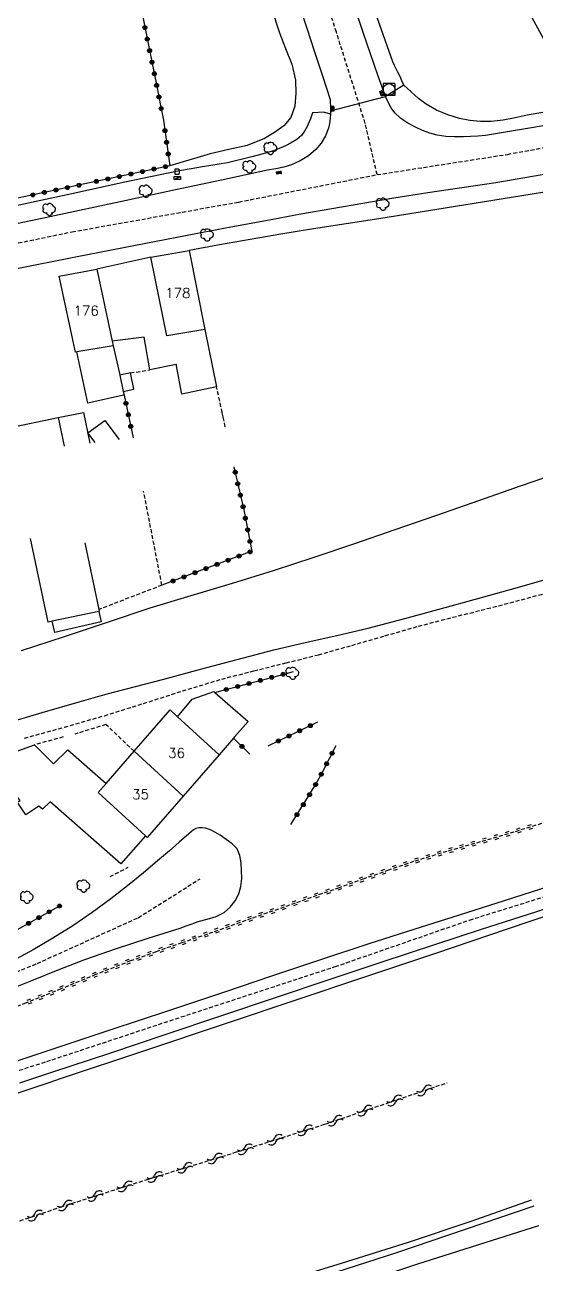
# Model space of a CAD drawing. Header units: millimetres. Extents: x 132999 to 134001, y 129000 to 130000.
# Drawn here: x 133211.4 to 133276.5, y 129652.9 to 129810.6 of the extents above; entities that cross this region are included whole.
import ezdxf
from ezdxf.enums import TextEntityAlignment as Align

# ---------------------------------------------------------------- set-up
doc = ezdxf.new("R2010")
doc.units = ezdxf.units.MM
doc.linetypes.add('DASHED', pattern=[0.75, 0.5, -0.25])
doc.layers.get('0').update_dxf_attribs({"linetype": 'CONTINUOUS'})
for name, color, linetype in [('W0001', 6, 'DASHED'), ('W0004', 5, 'CONTINUOUS'), ('W0008', 7, 'CONTINUOUS'), ('W0014', 7, 'CONTINUOUS'), ('W0070', 7, 'DASHED'), ('W0071', 7, 'CONTINUOUS'), ('W0101', 7, 'CONTINUOUS'), ('W0104', 1, 'CONTINUOUS'), ('W0105', 7, 'CONTINUOUS'), ('W0112', 1, 'DASHED'), ('W0120', 7, 'CONTINUOUS'), ('W0211', 2, 'CONTINUOUS'), ('W0214', 2, 'CONTINUOUS'), ('W0220', 5, 'DASHED'), ('W0300', 7, 'CONTINUOUS'), ('W0323', 7, 'CONTINUOUS'), ('W0333', 7, 'CONTINUOUS'), ('W0401', 7, 'CONTINUOUS'), ('W0420', 7, 'CONTINUOUS'), ('W0438', 7, 'CONTINUOUS'), ('W0500', 5, 'DASHED'), ('W0510', 5, 'CONTINUOUS'), ('W0991', 7, 'CONTINUOUS'), ('W1102', 7, 'CONTINUOUS')]:
    doc.layers.add(name, color=color, linetype=linetype)
doc.styles.get("Standard").update_dxf_attribs({"font": 'romans.shx', "width": 0.85})

# ---------------------------------------------------------------- blocks, each defined once
blk = doc.blocks.new('T401')
for p, q in [((-0.3, 0.3), (0, 0.3)), ((-0.3, -0.25), (-0.3, 0.3)), ((-0.3, 0.15), (0, 0.15)), ((-0.3, 0), (0, 0)), ((0, 0.3), (0, -0.25)), ((-0.3, -0.15), (0, -0.15)), ((-0.3, -0.25), (-0.3, -0.3)), ((-0.3, -0.3), (0, -0.3)), ((0, -0.3), (0, -0.25))]:
    blk.add_line(p, q)
blk = doc.blocks.new('T420')
for p, q in [((0.75, 0.75), (-0.75, 0.75)), ((-0.75, 0.75), (-0.75, -0.75)), ((0.75, 0.75), (0.75, -0.75)), ((0.75, -0.75), (-0.75, -0.75))]:
    blk.add_line(p, q)
blk.add_ellipse((0, 0), major_axis=(-0.53, 0.53), ratio=1, start_param=3.926991, end_param=10.210176)
blk = doc.blocks.new('T300')
for p, q in [((-0.8, 0.51), (-0.86, 0.34)), ((-0.86, 0.34), (-0.86, 0.17)), ((-0.86, 0.17), (-0.74, 0.06)), ((-0.69, 0.63), (-0.8, 0.51)), ((-0.8, -0.06), (-0.74, 0.06)), ((-0.74, 0.06), (-0.69, 0.11)), ((-0.57, 0.69), (-0.69, 0.63)), ((-0.46, 0.69), (-0.57, 0.69)), ((-0.29, 0.63), (-0.46, 0.69)), ((-0.29, 0.63), (-0.17, 0.74)), ((-0.23, 0.57), (-0.29, 0.63)), ((-0.17, 0.74), (-0.06, 0.8)), ((-0.06, 0.8), (0.06, 0.8)), ((0.06, 0.8), (0.23, 0.74)), ((0.23, 0.74), (0.34, 0.63)), ((0.34, 0.63), (0.4, 0.51)), ((0.46, 0.46), (0.34, 0.46)), ((0.4, 0.51), (0.4, 0.46)), ((0.57, 0.4), (0.46, 0.46)), ((0.57, 0.4), (0.69, 0.29)), ((0.69, 0.29), (0.74, 0.17)), ((0.74, 0.06), (0.69, -0.17)), ((0.74, 0.17), (0.74, 0.06)), ((-0.8, -0.17), (-0.8, -0.06)), ((-0.8, -0.23), (-0.8, -0.17)), ((-0.74, -0.34), (-0.8, -0.23)), ((-0.69, -0.4), (-0.74, -0.34)), ((-0.51, -0.46), (-0.69, -0.4)), ((-0.4, -0.46), (-0.51, -0.46)), ((-0.4, -0.46), (-0.34, -0.46)), ((-0.34, -0.46), (-0.34, -0.4)), ((-0.34, -0.51), (-0.34, -0.46)), ((-0.29, -0.63), (-0.34, -0.51)), ((-0.17, -0.74), (-0.29, -0.63)), ((-0.06, -0.8), (-0.17, -0.74)), ((0.06, -0.8), (-0.06, -0.8)), ((0.17, -0.74), (0.06, -0.8)), ((0.23, -0.69), (0.17, -0.74)), ((0.29, -0.46), (0.23, -0.46)), ((0.29, -0.63), (0.23, -0.69)), ((0.46, -0.4), (0.29, -0.46)), ((0.34, -0.51), (0.29, -0.63)), ((0.34, -0.51), (0.34, -0.46)), ((0.57, -0.34), (0.46, -0.4)), ((0.63, -0.29), (0.57, -0.34)), ((0.69, -0.17), (0.63, -0.29))]:
    blk.add_line(p, q)
blk = doc.blocks.new('T438')
for p, q in [((-0.4, 0.2), (0.4, 0.2)), ((-0.4, -0.2), (-0.4, 0.2)), ((0.15, 1.1), (-0.3, 1.1)), ((-0.3, 1.1), (-0.3, 0.5)), ((-0.3, 0.5), (0.15, 0.5)), ((0.3, 0.65), (0.3, 0.95)), ((0.4, 0.2), (0.4, -0.2))]:
    blk.add_line(p, q)
at = {"flags": 128}
for points in [[(-0.4, -0.2), (0.4, 0.2)], [(0.4, -0.2), (-0.4, -0.2)]]:
    blk.add_lwpolyline(points, dxfattribs=at)
for centre, major_axis, start_param, end_param in [((0.15, 0.95), (0.106, -0.106), 0.785398, 2.356194), ((0.15, 0.65), (0.106, 0.106), 3.926991, 5.497787)]:
    blk.add_ellipse(centre, major_axis=major_axis, ratio=1, start_param=start_param, end_param=end_param)
blk = doc.blocks.new('t323o')
at = {"color": 0, "linetype": 'Continuous'}
for radius in [0.25, 0.15]:
    blk.add_circle((0, 0), radius, dxfattribs=at)
blk = doc.blocks.new('t220o')
at = {"color": 0, "linetype": 'Continuous'}
for p, q in [((-0.25, 0.25), (0.25, 0.25)), ((-0.25, -0.25), (0.25, -0.25))]:
    blk.add_line(p, q, dxfattribs=at)
blk = doc.blocks.new('t500o')
at = {"color": 0, "linetype": 'Continuous'}
for centre, start, end in [((-0.5, 0.625), 216.8699, 323.1301), ((0.5, -0.125), 36.8699, 143.1301), ((0.5, -0.625), 36.8699, 143.1301), ((-0.5, 0.125), 216.8699, 323.1301)]:
    blk.add_arc(centre, 0.625, start, end, dxfattribs=at)

msp = doc.modelspace()

# ---------------------------------------------------------------- linework, layer by layer
at = {"layer": 'W0001'}
for points in [[(133256.24, 129791.49), (133272.83, 129794.07), (133284.31, 129796.19), (133310.07, 129799.87), (133313.41, 129800.76), (133322.06, 129803.75), (133330.38, 129809.44), (133335.85, 129817.14), (133340.78, 129828.73), (133346.07, 129842.71), (133352.98, 129859.54), (133358.8, 129874.9), (133363.1, 129886.15)], [(133205.71, 129676), (133214.2, 129678.69), (133231.33, 129684.36), (133250.91, 129690.76), (133268.02, 129696.69), (133285.56, 129702.16), (133303.04, 129707.55), (133317.51, 129712.91), (133326.42, 129716.74), (133329.94, 129718.54), (133350.24, 129731.13), (133357.91, 129738.38), (133367.77, 129748.49), (133376.54, 129759.37), (133384.07, 129770.51), (133389.88, 129782.48), (133394.28, 129795), (133397.36, 129806.87), (133400.63, 129820.4), (133404.55, 129838.25), (133408.21, 129855.36), (133412.96, 129875.03)], [(133256.24, 129791.49), (133254.73, 129798.01), (133251.06, 129809.61), (133246.19, 129824.71), (133241.27, 129840.18), (133236.88, 129852.87), (133232.92, 129861.94)], [(133111.27, 129762.31), (133135.99, 129767.74), (133154.92, 129771), (133176.26, 129775.49), (133196.64, 129779.9), (133217.43, 129784.22), (133238.64, 129788.01), (133256.24, 129791.49)], [(133170.56, 129676), (133184.1, 129680.95), (133199.2, 129685.55), (133213, 129691.16), (133225.83, 129696.98), (133233.72, 129701.93)]]:
    msp.add_lwpolyline(points, dxfattribs=at)
at = {"layer": 'W0004'}
msp.add_lwpolyline([(133259.66, 129802.88), (133259.41, 129803.43), (133259.16, 129803.97), (133258.9, 129804.51), (133258.69, 129804.95), (133258.46, 129805.39), (133258.24, 129805.83)], dxfattribs=at)
at = {"layer": 'W0008'}
for points in [[(133233.91, 129850.04), (133235.06, 129846.76), (133236.21, 129843.48), (133237.35, 129840.19), (133238.91, 129835.46), (133240.44, 129830.71), (133241.98, 129825.96), (133243.74, 129820.68), (133245.53, 129815.42), (133247.3, 129810.14), (133248.29, 129807.11), (133249.28, 129804.07), (133250.27, 129801.04)], [(133257.3, 129801.43), (133256.35, 129804.14), (133255.41, 129806.85), (133254.48, 129809.57), (133253.05, 129813.99)], [(133250.27, 129801.04), (133250.31, 129799.88), (133250.32, 129799.62), (133250.33, 129799.23)], [(133329.05, 129719.59), (133326.6, 129718.45), (133324.15, 129717.31), (133321.69, 129716.2), (133317.08, 129714.3), (133312.42, 129712.52), (133307.74, 129710.8), (133301.81, 129708.72), (133295.86, 129706.73), (133289.89, 129704.77), (133284.07, 129702.86), (133278.24, 129700.99), (133272.4, 129699.12), (133266.67, 129697.31), (133260.92, 129695.5), (133255.19, 129693.67), (133249.06, 129691.64), (133242.95, 129689.57), (133236.83, 129687.52), (133229.59, 129685.11), (133222.35, 129682.71), (133215.11, 129680.32), (133208.48, 129678.11), (133202.12, 129676)], [(133210.8, 129676), (133214.84, 129677.32), (133222.22, 129679.76), (133229.29, 129682.13), (133236.36, 129684.51), (133243.43, 129686.88), (133250.15, 129689.12), (133256.88, 129691.36), (133263.6, 129693.58), (133269.55, 129695.51), (133275.51, 129697.43), (133281.46, 129699.35), (133287.95, 129701.42), (133294.43, 129703.49), (133300.88, 129705.63), (133305.98, 129707.42), (133311.06, 129709.27), (133316.14, 129711.11), (133318.46, 129712.02), (133320.77, 129712.94), (133323.08, 129713.87), (133325.58, 129714.92), (133328.08, 129715.98), (133330.57, 129717.05)], [(133208.92, 129687.64), (133212.3, 129688.99), (133215.67, 129690.36), (133219.07, 129691.67), (133223.08, 129693.06), (133227.13, 129694.36), (133231.18, 129695.67), (133231.94, 129695.94), (133232.71, 129696.21), (133233.47, 129696.48), (133234.62, 129696.8), (133235.77, 129697.13), (133236.79, 129697.64), (133237.53, 129698.31), (133238.17, 129699.12), (133238.64, 129700), (133238.91, 129700.96), (133239.02, 129701.98), (133239.01, 129703), (133238.94, 129703.96), (133238.77, 129704.91), (133238.42, 129705.75), (133237.82, 129706.39), (133237.05, 129706.93), (133236.27, 129707.47), (133235.67, 129707.82), (133235.06, 129708.16), (133234.42, 129708.37), (133234.01, 129708.41), (133233.58, 129708.41), (133233.18, 129708.33), (133232.87, 129708.15), (133232.58, 129707.91), (133232.29, 129707.67)], [(133232.29, 129707.67), (133231.05, 129706.58), (133229.81, 129705.5), (133228.57, 129704.43), (133226.54, 129702.71), (133224.48, 129701.03), (133222.38, 129699.4), (133219.97, 129697.65), (133217.51, 129695.97), (133215, 129694.38), (133212.47, 129692.9), (133209.89, 129691.5)]]:
    msp.add_lwpolyline(points, dxfattribs=at)
at = {"layer": 'W0014'}
for points in [[(133282.08, 129800.29), (133279.83, 129799.87), (133277.58, 129799.45), (133275.34, 129799.04), (133273.81, 129798.73), (133272.28, 129798.43), (133270.74, 129798.26), (133269.4, 129798.27), (133268.05, 129798.39), (133266.74, 129798.63), (133265.26, 129799.08), (133263.82, 129799.69), (133262.48, 129800.45), (133261.5, 129801.19), (133260.58, 129802.04), (133259.66, 129802.88), (133257.3, 129801.43)], [(133282.99, 129798.62), (133270.02, 129796.48), (133269.08, 129796.4), (133268.15, 129796.33), (133267.22, 129796.29), (133266.1, 129796.29), (133264.99, 129796.34), (133263.89, 129796.5), (133262.95, 129796.76), (133262.02, 129797.1), (133261.12, 129797.52), (133260.17, 129798.03), (133259.27, 129798.62), (133258.49, 129799.34), (133258.05, 129799.99), (133257.67, 129800.71), (133257.3, 129801.43)], [(133250.33, 129799.23), (133250.26, 129798.62), (133250.19, 129798.01), (133250.07, 129797.41), (133249.68, 129796.43), (133249.11, 129795.51), (133248.45, 129794.7), (133247.53, 129793.9), (133246.46, 129793.23), (133245.34, 129792.72), (133244.36, 129792.43), (133243.34, 129792.25), (133242.32, 129792.07), (133236.46, 129790.8), (133230.6, 129789.54), (133224.73, 129788.29), (133213.99, 129786.01), (133203.24, 129783.74), (133192.49, 129781.47), (133161.38, 129775.27)], [(133249.52, 129799.42), (133248.02, 129799.37), (133247.89, 129798.98), (133247.75, 129798.6), (133247.6, 129798.22), (133247.33, 129797.61), (133247.01, 129797.01), (133246.63, 129796.48), (133246.02, 129795.96), (133245.31, 129795.54), (133244.58, 129795.17), (133243.2, 129794.58), (133241.75, 129794.14), (133240.29, 129793.74), (133237.19, 129793.01), (133234.04, 129792.48), (133230.9, 129791.93), (133224.15, 129790.53), (133217.42, 129789.07), (133210.68, 129787.61), (133209.65, 129787.43)], [(133249.52, 129799.42), (133250.33, 129799.23)], [(133181.86, 129773.59), (133191.29, 129775.58), (133200.73, 129777.57), (133210.18, 129779.51), (133217.85, 129781.03), (133225.52, 129782.52), (133233.19, 129784.01), (133237.64, 129784.84), (133242.09, 129785.68), (133246.55, 129786.49), (133250.49, 129787.19), (133254.43, 129787.87), (133258.38, 129788.53), (133262.71, 129789.2), (133267.04, 129789.84), (133271.37, 129790.5), (133276.27, 129791.32), (133281.17, 129792.18), (133286.06, 129793.04)], [(133287.32, 129790.86), (133283.1, 129790.17), (133278.88, 129789.48), (133274.65, 129788.79), (133268.6, 129787.81), (133262.54, 129786.84), (133256.48, 129785.88), (133252.31, 129785.24), (133248.14, 129784.6), (133243.98, 129783.93), (133240.09, 129783.26), (133236.2, 129782.56), (133232.32, 129781.86)]]:
    msp.add_lwpolyline(points, dxfattribs=at)
at = {"layer": 'W0070'}
msp.add_lwpolyline([(133211.37, 129719.82), (133216.47, 129721.22), (133221.55, 129722.68), (133226.53, 129724.23), (133231.49, 129725.83), (133236.48, 129727.33), (133240.57, 129728.39), (133244.67, 129729.39), (133248.77, 129730.43), (133253.02, 129731.62), (133257.25, 129732.85), (133261.5, 129734.05), (133265.87, 129735.19), (133270.25, 129736.29), (133274.62, 129737.42), (133279.1, 129738.65)], dxfattribs=at)
at = {"layer": 'W0071'}
for points in [[(133276.17, 129660.28), (133276.17, 129660.28), (133258.71, 129654.37), (133258.71, 129654.37), (133251.09, 129651.89), (133245.27, 129649.92), (133239.45, 129647.92), (133233.64, 129645.93), (133226.16, 129643.38), (133218.67, 129640.84), (133211.19, 129638.29), (133199.31, 129634.26), (133187.43, 129630.23), (133175.52, 129626.29), (133169.98, 129624.52), (133164.44, 129622.76), (133158.9, 129621.01), (133150.22, 129618.2), (133141.54, 129615.38), (133132.82, 129612.72), (133127.92, 129611.35), (133123, 129610.02), (133118.09, 129608.69)], [(133119.13, 129606.84), (133124.99, 129608.49), (133130.86, 129610.15), (133136.7, 129611.87), (133144.53, 129614.34), (133152.32, 129616.91), (133160.11, 129619.48), (133174.9, 129624.23), (133189.7, 129628.96), (133204.46, 129633.79), (133214.88, 129637.31), (133225.29, 129640.88), (133235.7, 129644.42), (133244.27, 129647.28), (133252.86, 129650.12), (133261.43, 129652.98), (133261.43, 129652.98), (133276.82, 129657.85), (133276.82, 129657.85)]]:
    msp.add_lwpolyline(points, dxfattribs=at)
at = {"layer": 'W0101'}
for points in [[(133232.32, 129781.86), (133234.33, 129771.8), (133229.47, 129771.01), (133227.47, 129781)], [(133227.47, 129781), (133232.32, 129781.86)], [(133220.58, 129779.49), (133222.55, 129770.3), (133222.67, 129769.73), (133218.02, 129768.95), (133217.86, 129768.92), (133215.79, 129778.58)], [(133215.79, 129778.58), (133220.58, 129779.49)], [(133225.32, 129718.16), (133229.9, 129723.41), (133230.86, 129722.53), (133236.14, 129717.71)], [(133231.56, 129712.46), (133226.98, 129707.2), (133226.77, 129707.4), (133220.74, 129712.9), (133221.76, 129714.07), (133225.32, 129718.16)], [(133236.14, 129717.71), (133231.56, 129712.46)]]:
    msp.add_lwpolyline(points, dxfattribs=at)
at = {"layer": 'W0104'}
for points in [[(133227.47, 129781), (133220.58, 129779.49)], [(133234.33, 129771.8), (133235.82, 129764.49), (133231.39, 129763.58), (133230.69, 129767.38), (133230.69, 129767.35), (133227.32, 129766.66), (133226.6, 129770.8), (133222.55, 129770.3)], [(133222.67, 129769.73), (133223.45, 129766.22), (133223.5, 129765.99), (133223.95, 129763.91), (133224.06, 129763.44), (133223.99, 129763.43), (133219.45, 129762.43), (133218.02, 129768.95)], [(133215.67, 129760.6), (133218.9, 129761.26), (133219.69, 129757.35)], [(133209.84, 129756.16), (133209.19, 129759.23), (133215.67, 129760.6)], [(133215.67, 129760.6), (133216.44, 129756.96)], [(133220.35, 129757.43), (133219.44, 129758.64), (133221.58, 129760.24)], [(133221.58, 129760.24), (133223.41, 129757.79)], [(133219.04, 129744.68), (133220.84, 129736.19), (133220.89, 129735.95), (133220.82, 129735.93), (133214.92, 129734.69), (133214.41, 129734.58), (133212.16, 129745.2)], [(133220.82, 129735.93), (133221.12, 129734.6), (133215.24, 129733.25), (133214.92, 129734.69)], [(133230.86, 129722.53), (133232.7, 129724.8), (133235.45, 129725.75), (133235.6, 129725.62), (133239.82, 129721.93), (133238.16, 129720.02), (133237.96, 129719.8), (133236.14, 129717.71)], [(133226.77, 129707.4), (133223.65, 129703.85), (133214.65, 129711.74), (133213.68, 129710.78), (133213.22, 129711.18), (133211.56, 129710.07), (133210.46, 129711.72), (133210.81, 129711.85), (133209.1, 129714.41), (133210.33, 129715.23), (133210.29, 129715.33), (133208.78, 129717.59), (133212.67, 129718.98), (133215.07, 129716.54), (133216.91, 129718.35), (133221.76, 129714.07)]]:
    msp.add_lwpolyline(points, dxfattribs=at)
at = {"layer": 'W0105'}
msp.add_lwpolyline([(133223.95, 129763.91), (133225.3, 129764.19), (133224.86, 129766.27), (133223.5, 129765.99)], dxfattribs=at)
at = {"layer": 'W0112'}
for points in [[(133224.86, 129766.27), (133227.32, 129766.66)], [(133236.92, 129759.42), (133236.67, 129760.68), (133236.66, 129760.7), (133236.54, 129761.23), (133235.82, 129764.49)], [(133228.86, 129739.27), (133226.53, 129751.25)], [(133228.86, 129739.27), (133220.84, 129736.19)], [(133225.33, 129718.17), (133221.73, 129721.55), (133217.78, 129720.33)], [(133216.31, 129719.97), (133212.67, 129718.98)], [(133222.27, 129702.21), (133224.59, 129703.42)]]:
    msp.add_lwpolyline(points, dxfattribs=at)
at = {"layer": 'W0120'}
msp.add_lwpolyline([(133347.41, 129688.9), (133342.64, 129696.88), (133331.21, 129715.99), (133330.57, 129717.05), (133329.05, 129719.59), (133313.6, 129745.41), (133310.95, 129749.99), (133303.96, 129762.08), (133300.8, 129767.55), (133287.32, 129790.86), (133286.06, 129793.04), (133285.49, 129794.02), (133284.31, 129796.19), (133282.99, 129798.62), (133282.08, 129800.29), (133274.03, 129815.06), (133272.23, 129818.36), (133289.2, 129838.28), (133304.01, 129810.02), (133325.99, 129771.46), (133355.93, 129721.4), (133371.13, 129696.23)], dxfattribs=at)
at = {"layer": 'W0211'}
msp.add_lwpolyline([(133242.82, 129812.64), (133243.81, 129809.53), (133244.61, 129807.53), (133245.41, 129805.53), (133245.85, 129803.5), (133245.92, 129801.86), (133245.78, 129800.21), (133245.27, 129798.76), (133244.37, 129797.72), (133243.18, 129796.84), (133241.93, 129796.09), (133239.73, 129795.21), (133237.36, 129794.68), (133234.99, 129794.14), (133233.29, 129793.64), (133231.58, 129793.13), (133229.88, 129792.63)], dxfattribs=at)
at = {"layer": 'W0214'}
msp.add_lwpolyline([(133258.24, 129805.83), (133257.27, 129808.59), (133256.3, 129811.35), (133255.35, 129814.11), (133254.06, 129817.9), (133252.8, 129821.71), (133251.54, 129825.51), (133250.64, 129828.2), (133249.75, 129830.9), (133248.89, 129833.6), (133248.01, 129836.65), (133247.17, 129839.72), (133246.34, 129842.79)], dxfattribs=at)
at = {"layer": 'W0220'}
msp.add_lwpolyline([(133280.75, 129710.08), (133273.64, 129707.86), (133269.38, 129706.62), (133265.12, 129705.41), (133260.89, 129704.12), (133257.71, 129703.04), (133254.56, 129701.92), (133251.4, 129700.79), (133245.82, 129698.83), (133240.24, 129696.87), (133234.66, 129694.9), (133231.4, 129693.78), (133228.13, 129692.66), (133224.88, 129691.49), (133220.43, 129689.75), (133216.01, 129687.92), (133211.57, 129686.14), (133206.33, 129684.14), (133201.05, 129682.2), (133195.76, 129680.33), (133190.57, 129678.62), (133185.35, 129676.99), (133182.23, 129676)], dxfattribs=at)
at = {"layer": 'W0323'}
for points in [[(133220.98, 129841.08), (133221.59, 129837.9), (133222.2, 129834.73), (133222.79, 129831.55), (133223.67, 129826.58), (133224.52, 129821.6), (133225.42, 129816.63), (133226.21, 129812.62), (133227.03, 129808.6), (133227.84, 129804.59), (133228.25, 129802.54), (133228.65, 129800.48), (133229.05, 129798.43)], [(133229.05, 129798.43), (133229.88, 129792.63)], [(133229.88, 129792.63), (133219.06, 129790.31)], [(133219.06, 129790.31), (133209.5, 129788.3)], [(133224.06, 129763.44), (133225.21, 129758.01)], [(133238.02, 129754.35), (133239.28, 129748.86), (133240.3, 129743.59), (133228.86, 129739.27)], [(133235.6, 129725.62), (133237.12, 129726.03), (133238.65, 129726.43), (133240.18, 129726.84), (133241.99, 129727.32), (133243.79, 129727.81), (133245.59, 129728.3)], [(133248.66, 129721.85), (133242.34, 129718.82)], [(133240.06, 129717.8), (133237.96, 129719.8)], [(133245.25, 129708.82), (133246.33, 129710.53), (133247.41, 129712.23), (133248.45, 129713.96), (133249.34, 129715.6), (133250.19, 129717.25), (133251.04, 129718.9)], [(133216.05, 129698.58), (133204.04, 129691.88)]]:
    msp.add_lwpolyline(points, dxfattribs=at)
at = {"layer": 'W0333'}
msp.add_lwpolyline([(133250.32, 129799.62), (133257.3, 129801.43)], dxfattribs=at)
at = {"layer": 'W0500'}
msp.add_lwpolyline([(133113.73, 129627.66), (133124.07, 129630.2), (133134.41, 129632.74), (133144.67, 129635.54), (133156.97, 129639.51), (133169.16, 129643.85), (133181.34, 129648.2), (133192.87, 129652.23), (133204.39, 129656.26), (133215.95, 129660.18), (133227.14, 129663.74), (133238.37, 129667.19), (133249.57, 129670.71), (133263.71, 129675.5), (133265.15, 129676)], dxfattribs=at)
at = {"layer": 'W0510'}
for points in [[(133279.01, 129753.45), (133274.44, 129751.88), (133269.13, 129750.02), (133263.82, 129748.15), (133258.51, 129746.3), (133253.35, 129744.54), (133248.19, 129742.79), (133243.02, 129741.1), (133237.8, 129739.49), (133232.56, 129737.94), (133227.34, 129736.35), (133221.88, 129734.55), (133216.42, 129732.7), (133210.95, 129730.93)], [(133208.92, 129721.67), (133213.61, 129723.1), (133218.32, 129724.46), (133221.91, 129725.44), (133225.5, 129726.38), (133229.1, 129727.32), (133233.77, 129728.58), (133238.44, 129729.83), (133243.12, 129731.04), (133247.11, 129731.98), (133251.11, 129732.88), (133255.09, 129733.83), (133259.77, 129735.03), (133264.42, 129736.29), (133269.07, 129737.57), (133274.4, 129739.06), (133279.72, 129740.59)], [(133325.69, 129713.89), (133323.76, 129713.1), (133321.83, 129712.31), (133319.9, 129711.53), (133315.97, 129709.97), (133312.03, 129708.42), (133308.1, 129706.87), (133302.43, 129705.13), (133296.76, 129703.4), (133291.1, 129701.62), (133281.94, 129698.62), (133272.8, 129695.54), (133263.67, 129692.45), (133254.79, 129689.47), (133245.9, 129686.49), (133237.02, 129683.52), (133226.53, 129680.02), (133216.04, 129676.52), (133214.47, 129676)], [(133214.47, 129676), (133205.55, 129673.03), (133194.99, 129669.58), (133184.43, 129666.14), (133173.88, 129662.67), (133162.73, 129658.89), (133151.59, 129655.07), (133140.41, 129651.38), (133131.62, 129648.65), (133122.82, 129646), (133114.01, 129643.35)], [(133118.19, 129610.08), (133128.87, 129613.22), (133139.55, 129616.35), (133150.2, 129619.57), (133158.14, 129622.08), (133166.07, 129624.63), (133174, 129627.19), (133186.36, 129631.22), (133198.72, 129635.26), (133211.05, 129639.39), (133218.91, 129642.16), (133226.76, 129644.98), (133234.63, 129647.7), (133243.16, 129650.42), (133251.72, 129653.03), (133260.25, 129655.71), (133268.21, 129658.37), (133275.9, 129661.12)]]:
    msp.add_lwpolyline(points, dxfattribs=at)
at = {"layer": 'W1102'}
msp.add_lwpolyline([(133225.32, 129718.16), (133231.56, 129712.46)], dxfattribs=at)

# ---------------------------------------------------------------- block references
at = {"layer": 'W0220'}
for p, rotation in [((133271.39, 129707.21), 196.1852001192741), ((133272.83, 129707.62), 196.1852001192741), ((133274.26, 129708.05), 197.3659404424513), ((133275.7, 129708.5), 197.3659404424513), ((133267.06, 129705.96), 195.890326027843), ((133268.5, 129706.37), 195.890326027843), ((133269.95, 129706.79), 196.1852001192741), ((133261.31, 129704.25), 197.0028526387886), ((133262.75, 129704.68), 197.0028526387886), ((133264.18, 129705.12), 197.0028526387886), ((133265.62, 129705.55), 195.890326027843), ((133257.05, 129702.8), 199.5709768625601), ((133258.47, 129703.29), 198.7433658489758), ((133259.89, 129703.78), 198.7433658489758), ((133252.81, 129701.29), 199.6032053599091), ((133254.22, 129701.8), 199.6032053599091), ((133255.64, 129702.3), 199.5709768625601), ((133247.15, 129699.3), 199.3814699845535), ((133248.57, 129699.8), 199.3814699845535), ((133249.98, 129700.29), 199.3814699845535), ((133251.4, 129700.79), 199.3814699845535), ((133242.91, 129697.8), 199.4029599241849), ((133244.32, 129698.3), 199.4029599241849), ((133245.74, 129698.8), 199.4029599241849), ((133238.66, 129696.31), 199.3508435371396), ((133240.08, 129696.81), 199.3508435371396), ((133241.49, 129697.31), 199.4029599241849), ((133234.42, 129694.82), 199.0066811931696), ((133235.83, 129695.32), 199.3508435371396), ((133237.25, 129695.81), 199.3508435371396), ((133230.16, 129693.36), 198.9699176692422), ((133231.58, 129693.84), 199.0066811931696), ((133233, 129694.33), 199.0066811931696), ((133225.92, 129691.86), 199.7308224691459), ((133227.33, 129692.37), 199.7308224691459), ((133228.74, 129692.87), 198.9699176692422), ((133221.72, 129690.25), 201.4118754176209), ((133223.11, 129690.8), 201.4118754176209), ((133224.51, 129691.35), 201.4118754176209), ((133217.55, 129688.56), 202.4401046733164), ((133218.93, 129689.13), 202.4401046733164), ((133220.32, 129689.7), 202.4401046733164), ((133213.38, 129686.86), 201.9082214419248), ((133214.77, 129687.42), 201.9082214419248), ((133216.16, 129687.98), 202.4401046733164), ((133211.99, 129686.3), 201.9082214419248)]:
    msp.add_blockref('t220o', p, dxfattribs=dict(at, rotation=rotation))
at = {"layer": 'W0300', "rotation": 359.9999899820874}
for p in [(133242.7, 129794.82), (133240.02, 129792.47), (133226.85, 129789.38), (133214.56, 129787.06), (133257, 129787.73), (133234.64, 129783.82), (133245.51, 129728.07), (133218.91, 129701), (133211.71, 129699.57)]:
    msp.add_blockref('T300', p, dxfattribs=at)
at = {"layer": 'W0323'}
for p, rotation in [((133226.7, 129810.2), 281.5788217171545), ((133227, 129808.73), 281.5788217171545), ((133227.3, 129807.26), 281.4607898911596), ((133227.6, 129805.79), 281.4607898911596), ((133227.9, 129804.32), 281.1595783835799), ((133228.19, 129802.84), 281.1595783835799), ((133228.48, 129801.37), 281.1274282664428), ((133228.77, 129799.9), 281.100570021248), ((133229.25, 129797.09), 278.0816580540323), ((133229.46, 129795.6), 278.0816580540323), ((133229.67, 129794.12), 278.0816580540323), ((133229.32, 129792.51), 192.105966232429), ((133221.99, 129790.94), 192.105966232429), ((133223.46, 129791.25), 192.105966232429), ((133224.92, 129791.57), 192.105966232429), ((133226.39, 129791.88), 192.105966232429), ((133227.86, 129792.2), 192.105966232429), ((133213.91, 129789.23), 191.8693134076495), ((133215.37, 129789.54), 191.8693134076495), ((133216.84, 129789.85), 191.8693134076495), ((133218.31, 129790.15), 191.8693134076495), ((133220.52, 129790.63), 192.105966232429), ((133212.44, 129788.92), 191.8693134076495), ((133224.28, 129762.41), 281.9859849638013), ((133224.59, 129760.95), 281.9859849638013), ((133224.9, 129759.48), 281.9859849638013), ((133238.19, 129753.64), 282.8360188123415), ((133238.52, 129752.18), 282.8360188123415), ((133238.85, 129750.72), 282.8360188123415), ((133239.19, 129749.26), 282.8360188123415), ((133239.48, 129747.79), 281.0210064140706), ((133239.77, 129746.31), 281.0210064140706), ((133240.06, 129744.84), 281.0210064140706), ((133240.09, 129743.51), 200.6663157865045), ((133235.88, 129741.92), 200.6663157865045), ((133237.29, 129742.45), 200.6663157865045), ((133238.69, 129742.98), 200.6663157865045), ((133231.67, 129740.33), 200.6663157865045), ((133233.08, 129740.86), 200.6663157865045), ((133234.48, 129741.39), 200.6663157865045), ((133230.27, 129739.8), 200.6663157865045), ((133244.29, 129727.95), 15.13680582913543), ((133238.5, 129726.39), 14.84502996401542), ((133239.95, 129726.77), 14.88006015344591), ((133241.39, 129727.16), 15.04002528087652), ((133242.84, 129727.55), 15.14481565300584), ((133237.05, 129726.01), 14.80072767079725), ((133247.75, 129721.41), 205.6006529568032), ((133245.04, 129720.11), 205.6006529568032), ((133246.39, 129720.76), 205.6006529568032), ((133239.05, 129718.77), 136.4816980685633), ((133243.69, 129719.47), 205.6006529568032), ((133249.83, 129716.56), 62.81518691916485), ((133250.52, 129717.9), 62.78779979129546), ((133249.14, 129715.23), 61.43626822057551), ((133248.42, 129713.92), 59.08497264451735), ((133247.65, 129712.63), 59.08497264451735), ((133246.86, 129711.36), 57.62458356006046), ((133246.05, 129710.09), 57.60938018606941), ((133214.52, 129697.73), 209.1541601507637), ((133215.83, 129698.46), 209.1541601507637), ((133211.9, 129696.27), 209.1541601507637), ((133213.21, 129697), 209.1541601507637)]:
    msp.add_blockref('t323o', p, dxfattribs=dict(at, rotation=rotation))
at = {"layer": 'W0401'}
for p, rotation in [((133256.97, 129801.89), 19.2175468346186), ((133250.44, 129799.84), 181.9749032084178), ((133243.74, 129791.9), 100.1420925737932)]:
    msp.add_blockref('T401', p, dxfattribs=dict(at, rotation=rotation))
at = {"layer": 'W0420', "rotation": 359.9999899820874}
msp.add_blockref('T420', (133257.76, 129802.32), dxfattribs=at)
at = {"layer": 'W0438'}
msp.add_blockref('T438', (133230.82, 129791.07), dxfattribs=at)
at = {"layer": 'W0500'}
for p, rotation in [((133258.49, 129673.73), 18.68991882234605), ((133262.28, 129675.01), 18.68991882234605), ((133254.7, 129672.45), 18.68991882234605), ((133250.91, 129671.17), 18.68991882234605), ((133247.1, 129669.94), 17.48296146052861), ((133239.47, 129667.53), 17.48296146052861), ((133243.29, 129668.74), 17.48296146052861), ((133235.65, 129666.35), 17.07726370163047), ((133231.83, 129665.18), 17.07726370163047), ((133224.19, 129662.8), 17.63110473442022), ((133228, 129664), 17.07726370163047), ((133220.38, 129661.59), 17.63110473442022), ((133216.57, 129660.38), 17.63110473442022), ((133212.77, 129659.1), 18.71102085330518)]:
    msp.add_blockref('t500o', p, dxfattribs=dict(at, rotation=rotation))

# ---------------------------------------------------------------- texts
at = {"layer": 'W0991'}
for s, p in [('178', (133230.89, 129776.44)), ('176', (133219.22, 129774.2)), ('36', (133230.73, 129717.94)), ('35', (133226.15, 129712.68))]:
    msp.add_text(s, height=1.25, dxfattribs=at).set_placement(p, align=Align.MIDDLE_CENTER)

doc.saveas('drawing.dxf')
